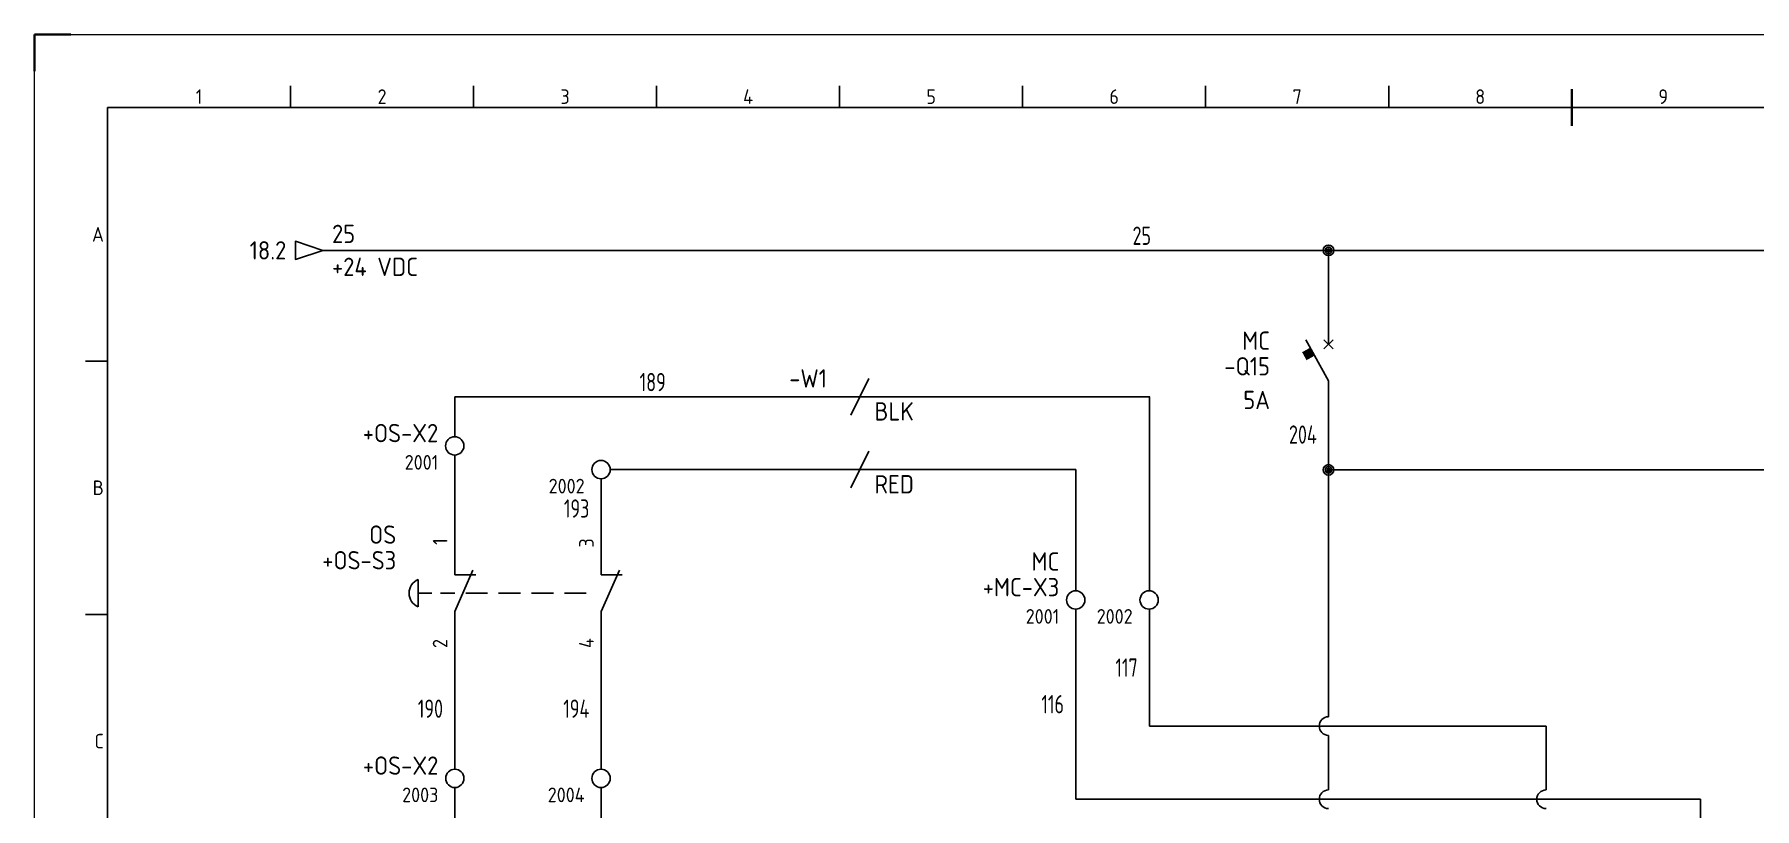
# Model space of a CAD drawing. Header units: millimetres. Extents: x 0 to 841, y 0 to 594.
# Drawn here: x 0 to 470.5, y 382.5 to 594 of the extents above; entities that cross this region are included whole.
import ezdxf
from ezdxf.enums import TextEntityAlignment as Align

# ---------------------------------------------------------------- set-up
doc = ezdxf.new("R2010")
doc.units = ezdxf.units.MM
doc.header["$LTSCALE"] = 12
doc.linetypes.add('DASHED', pattern=[0.75, 0.5, -0.25])
for name, color, linetype in [('AE_BOR', 1, 'Continuous'), ('BLU_1.0mm^2', 5, 'Continuous'), ('DESC', 150, 'Continuous'), ('GRY_1.5mm^2', 9, 'Continuous'), ('LINK', 9, 'DASHED'), ('LOC', 8, 'Continuous'), ('MISC', 7, 'Continuous'), ('RED_1.0mm^2', 1, 'Continuous'), ('SYMS', 7, 'Continuous'), ('TAGS', 150, 'Continuous'), ('TERMS', 123, 'Continuous'), ('WIRENO', 72, 'Continuous'), ('WIREREF_DEST', 52, 'Continuous'), ('XREF', 7, 'Continuous'), ('YEL_1.0mm^2', 2, 'Continuous')]:
    doc.layers.add(name, color=color, linetype=linetype)
doc.styles.add('WD_IEC', font='isocp2.shx', dxfattribs={"width": 0.9, "height": 4, "bigfont": 'gbcbig.shx'})

# ---------------------------------------------------------------- blocks, each defined once
blk = doc.blocks.new('gb_a1')
for q in [(20, 20), (821, 574)]:
    blk.add_line((20, 574), q)
at = {"layer": 'AE_BOR', "lineweight": 30}
for p, q in [((10, 594), (0, 594)), ((0, 594), (0, 584))]:
    blk.add_line(p, q, dxfattribs=at)
at = {"layer": 'AE_BOR', "color": 1, "lineweight": 15}
for p, q in [((0, 594), (841, 594)), ((0, 0), (0, 594))]:
    blk.add_line(p, q, dxfattribs=at)
at = {"layer": 'AE_BOR'}
for p, q in [((70.0625, 574), (70.0625, 580)), ((120.125, 574), (120.125, 580)), ((170.1875, 574), (170.1875, 580)), ((220.25, 574), (220.25, 580)), ((270.3125, 574), (270.3125, 580)), ((320.375, 574), (320.375, 580)), ((370.4375, 574), (370.4375, 580)), ((20, 504.75), (14, 504.75)), ((20, 435.5), (14, 435.5))]:
    blk.add_line(p, q, dxfattribs=at)
at = {"layer": 'AE_BOR', "color": 2, "lineweight": 30}
for p, q in [((420.5, 574), (420.5, 579)), ((420.5, 569), (420.5, 574))]:
    blk.add_line(p, q, dxfattribs=at)
at = {"layer": 'AE_BOR', "style": 'WD_IEC'}
for s, p in [('1', (45.03125, 575)), ('2', (95.09375, 575)), ('3', (145.15625, 575)), ('4', (195.21875, 575)), ('5', (245.28125, 575)), ('6', (295.34375, 575)), ('7', (345.40625, 575)), ('8', (395.46875, 575)), ('9', (445.53125, 575))]:
    blk.add_text(s, height=4, dxfattribs=at).set_placement(p, align=Align.CENTER)
for s, p in [('A', (19, 539.375)), ('B', (19, 470.125)), ('C', (19, 400.875))]:
    blk.add_text(s, height=4, dxfattribs=at).set_placement(p, align=Align.MIDDLE_RIGHT)
blk = doc.blocks.new('VPB22')
for p, q in [((0, 7.5), (0, 2.5)), ((0, -2.5), (2.5, 3.12)), ((0, 2.5), (2.87, 2.5)), ((0, -2.5), (0, -7.5))]:
    blk.add_line(p, q)
at = {"style": 'WD_IEC'}
for tag, p in [('INST', (-5.25, 7.75)), ('LOC', (-5.25, 4.25)), ('TAG2', (-5.25, 0.75)), ('XREF', (-5.25, -3.75)), ('DESC1', (-5.25, -7.6)), ('DESC2', (-5.25, -11.1)), ('DESC3', (-5.25, -14.6))]:
    blk.add_attdef(tag, text='', height=2.5, dxfattribs=at).set_placement(p, align=Align.RIGHT)
blk.add_attdef('TERM01', text='', height=2, rotation=90, dxfattribs=at).set_placement((-1, 7.5), align=Align.RIGHT)
at = {"style": 'WD_IEC', "flags": 1}
for tag, p, height in [('X2TERM01', (0, 7.5), 0.32), ('X4LINK', (-2, 0), 0.32), ('X1LINK', (1.11, 0), 0.32), ('CONTACT', (4, -3.5), 1), ('FAMILY', (4, -5), 1), ('X8TERM02', (0, -7.5), 0.32)]:
    blk.add_attdef(tag, p, '', height=height, dxfattribs=at)
at = {"style": 'WD_IEC'}
blk.add_attdef('TERM02', (-1, -7.5), '', height=2, rotation=90, dxfattribs=at)
blk = doc.blocks.new('HW02')
for p, q in [((-1.25, -2.5), (1.25, 2.5)), ((1.25, 0), (-1.25, 0))]:
    blk.add_line(p, q)
at = {"style": 'WD_IEC', "flags": 1}
for tag, height, p in [('INST', 2.5, (-4.5, 8.25)), ('LOC', 2.5, (-4.5, 4.75)), ('XREF', 2.7, (-4.5, -3.75)), ('DESC1', 2.5, (-4.5, -7.75)), ('DESC2', 2.5, (-4.5, -11.25)), ('DESC3', 2.5, (-4.5, -14.75))]:
    blk.add_attdef(tag, text='', height=height, dxfattribs=at).set_placement(p, align=Align.RIGHT)
at = {"style": 'WD_IEC'}
blk.add_attdef('TAG2', text='', height=2.5, dxfattribs=at).set_placement((-4.5, 1.25), align=Align.RIGHT)
at = {"style": 'WD_IEC', "flags": 1}
for tag, p, height in [('X4TERM01', (-1.25, 0), 0.36), ('X2LINK', (0, 1), 0.32), ('X1TERM01', (1.25, 0), 0.36), ('X8LINK', (0, -1), 0.32), ('FAMILY', (3.06, -11.76), 1)]:
    blk.add_attdef(tag, p, '', height=height, dxfattribs=at)
at = {"style": 'WD_IEC'}
blk.add_attdef('RATING1', text='', height=2.5, dxfattribs=at).set_placement((2, -2), align=Align.MIDDLE_LEFT)
blk = doc.blocks.new('VCB1')
for p, q in [((0, 7.5), (0, 2.5)), ((0, -2.5), (-3.12, 3.12)), ((0.62, 1.88), (-0.62, 3.12)), ((-0.62, 1.88), (0.62, 3.12)), ((0, -2.5), (0, -7.5))]:
    blk.add_line(p, q)
blk.add_solid([(-2.52, 2.03), (-3.61, 1.43), (-1.91, 0.94), (-3.01, 0.33)])
at = {"style": 'WD_IEC'}
for tag, p in [('INST', (-8, 5.25)), ('LOC', (-8, 1.75)), ('TAG1', (-8, -1.75)), ('RATING1', (-8, -6.35)), ('DESC1', (-8, -14.35)), ('DESC2', (-8, -17.85)), ('DESC3', (-8, -21.35))]:
    blk.add_attdef(tag, text='', height=2.5, dxfattribs=at).set_placement(p, align=Align.RIGHT)
blk.add_attdef('TERM01', text='', height=2, rotation=90, dxfattribs=at).set_placement((-1, 7.5), align=Align.RIGHT)
at = {"style": 'WD_IEC', "flags": 1}
for tag, p, height in [('X2TERM01', (0, 7.5), 0.32), ('MFG', (2.75, 6.5), 1.5), ('CAT', (2.75, 4), 1.5), ('X4LINK', (-2, 0), 0.32), ('X1LINK', (-0.5, 0), 0.32), ('X8TERM02', (0, -7.5), 0.32), ('ASSYCODE', (1, -9), 1), ('FAMILY', (1, -10.5), 1), ('CATDESC', (1, -12), 1), ('CONTACT', (1, -13.5), 1)]:
    blk.add_attdef(tag, p, '', height=height, dxfattribs=at)
at = {"style": 'WD_IEC'}
blk.add_attdef('TERM02', (-1, -7.5), '', height=2, rotation=90, dxfattribs=at)
at = {"lineweight": 15, "style": 'WD_IEC'}
blk.add_attdef('XREF', text='', height=2.5, dxfattribs=at).set_placement((-8, -10.35), align=Align.RIGHT)
blk = doc.blocks.new('VPB12M')
for p, q in [((0, 7.5), (0, 2.5)), ((0, -2.5), (2.5, 3.125)), ((0, 2.5), (2.8678, 2.5)), ((-5, 1.875), (-5, -1.875)), ((-5, 0), (-3.125, 0)), ((-1.94444, 0), (0, 0)), ((0, -2.5), (0, -7.5))]:
    blk.add_line(p, q)
blk.add_arc((-4.21875, 0), 2.03125, 112.6198649, 247.3801351)
at = {"style": 'WD_IEC'}
for tag, p in [('INST', (-8, 10.25)), ('LOC', (-8, 6.75)), ('TAG1', (-8, 3.25)), ('DESC1', (-8, -10.35)), ('DESC2', (-8, -13.85)), ('DESC3', (-8, -17.35))]:
    blk.add_attdef(tag, text='', height=2.5, dxfattribs=at).set_placement(p, align=Align.RIGHT)
blk.add_attdef('TERM01', text='', height=2, rotation=90, dxfattribs=at).set_placement((-1, 7.5), align=Align.RIGHT)
at = {"style": 'WD_IEC', "flags": 1}
for tag, p, height in [('X2TERM01', (0, 7.5), 0.32), ('CONTACT', (0.5, 4.5), 1), ('X1LINK', (1.5, 0), 0.32), ('ASSYCODE', (1, -4), 1), ('FAMILY', (1, -5.5), 1), ('CATDESC', (1, -7), 1), ('X8TERM02', (0, -7.5), 0.32)]:
    blk.add_attdef(tag, p, '', height=height, dxfattribs=at)
at = {"style": 'WD_IEC', "flags": 9}
for tag, p in [('MFG', (-8.5, -0.25)), ('CAT', (-8.5, -2.75))]:
    blk.add_attdef(tag, text='', height=1.5, dxfattribs=at).set_placement(p, align=Align.RIGHT)
at = {"style": 'WD_IEC'}
blk.add_attdef('TERM02', (-1, -7.5), '', height=2, rotation=90, dxfattribs=at)
at = {"lineweight": 15, "style": 'WD_IEC'}
blk.add_attdef('XREF', text='', height=2.5, dxfattribs=at).set_placement((-8, -6.35), align=Align.RIGHT)
blk = doc.blocks.new('HW01')
for p, q in [((-1.25, -2.5), (1.25, 2.5)), ((1.25, 0), (-1.25, 0))]:
    blk.add_line(p, q)
at = {"style": 'WD_IEC', "flags": 1}
for tag, height, p in [('INST', 2.5, (-4.5, 8.25)), ('LOC', 2.5, (-4.5, 4.75)), ('XREF', 2.7, (-4.5, -3.75)), ('DESC1', 2.5, (-4.5, -7.75)), ('DESC2', 2.5, (-4.5, -11.25)), ('DESC3', 2.5, (-4.5, -14.75))]:
    blk.add_attdef(tag, text='', height=height, dxfattribs=at).set_placement(p, align=Align.RIGHT)
at = {"style": 'WD_IEC'}
blk.add_attdef('TAG1', text='', height=2.5, dxfattribs=at).set_placement((-4.5, 1.25), align=Align.RIGHT)
at = {"style": 'WD_IEC', "flags": 1}
for tag, p, height in [('X4TERM01', (-1.25, 0), 0.36), ('X2LINK', (0, 1), 0.32), ('X1TERM01', (1.25, 0), 0.36), ('X8LINK', (0, -1), 0.32), ('MFG', (3.06, -7.26), 1), ('ASSYCODE', (3.06, -10.26), 1), ('CAT', (3.06, -8.76), 1), ('FAMILY', (3.06, -11.76), 1), ('CATDESC', (3.06, -13.26), 1)]:
    blk.add_attdef(tag, p, '', height=height, dxfattribs=at)
at = {"style": 'WD_IEC'}
blk.add_attdef('RATING1', text='', height=2.5, dxfattribs=at).set_placement((2, -2), align=Align.MIDDLE_LEFT)
blk = doc.blocks.new('HA1D3')
blk.add_lwpolyline([(0, 0), (-3.75, -1.25), (-3.75, 1.25)], close=True)
at = {"style": 'WD_IEC', "flags": 1}
blk.add_attdef('SIGCODE', text='', height=1, dxfattribs=at).set_placement((-2.5, 1.8), align=Align.RIGHT)
at = {"style": 'WD_IEC'}
for tag, p, height, flags in [('WIRENO', (1.25, 1), 2.5, 8), ('X1TERM01', (0, 0), 0.32, 1)]:
    blk.add_attdef(tag, p, '', height=height, dxfattribs=dict(at, flags=flags))
blk.add_attdef('XREF', text='', height=2.5, dxfattribs=at).set_placement((-5, 0), align=Align.MIDDLE_RIGHT)
blk.add_attdef('DESC1', text='', height=2.5, dxfattribs=at).set_placement((1.25, -1), align=Align.TOP_LEFT)
blk = doc.blocks.new('VT0002')
blk.add_circle((0, 0), 1.25)
at = {"style": 'WD_IEC'}
for tag, p in [('INST', (-2.25, 7.5)), ('LOC', (-2.25, 4))]:
    blk.add_attdef(tag, text='', height=2.5, dxfattribs=at).set_placement(p, align=Align.RIGHT)
at = {"style": 'WD_IEC', "flags": 1}
for tag, p, height in [('ASSYCODE', (2.75, 10.75), 1), ('CATDESC', (2.75, 9.25), 1), ('MFG', (2.75, 7.25), 1.5), ('CAT', (2.75, 4.75), 1.5), ('X2PIN01', (0, 2.25), 0.4), ('X4TERM01', (-1.25, 0), 0.32), ('X4PIN01', (-1.25, 1), 0.4), ('X4TERMDESC01', (-1.25, 0.5), 0.4), ('X2TERM01', (0, 1.25), 0.32), ('X2TERMDESC01', (0, 1.75), 0.4), ('X8PIN01', (0, -0.25), 0.4), ('X1TERM01', (1.25, 0), 0.32), ('X1PIN01', (1.25, 1), 0.4), ('X1TERMDESC01', (1.25, 0.5), 0.4), ('X8TERM01', (0, -1.25), 0.32), ('X8TERMDESC01', (0, -0.75), 0.4), ('LINKTERM', (0, -2), 0.4), ('STRIPSEQ', (0, -3), 0.4)]:
    blk.add_attdef(tag, p, '', height=height, dxfattribs=at)
at = {"style": 'WD_IEC', "flags": 8}
for tag, height, p in [('TAGSTRIP', 2.5, (-2.25, 0.5)), ('TERM01', 2, (-2.25, -3.25))]:
    blk.add_attdef(tag, text='', height=height, dxfattribs=at).set_placement(p, align=Align.RIGHT)
blk = doc.blocks.new('WD_WNH')
at = {"linetype": 'Continuous', "style": 'WD_IEC', "width": 0.8}
blk.add_attdef('WIRENO', text='', height=2.5, dxfattribs=at).set_placement((0, 0.75), align=Align.CENTER)
at = {"style": 'WD_IEC', "flags": 1}
for tag, p in [('W08USER', (0, 0.375)), ('W04USER', (0, 0.875)), ('W05USER', (0, 0.75)), ('W09USER', (0, 0.25)), ('W03USER', (0, 1)), ('W06USER', (0, 0.625)), ('W07USER', (0, 0.5)), ('W02USER', (0, 1.125)), ('W01USER', (0, 1.25)), ('W10USER', (0, 0.125))]:
    blk.add_attdef(tag, text='', height=0.08, dxfattribs=at).set_placement(p, align=Align.CENTER)
blk = doc.blocks.new('WD_WNV')
at = {"linetype": 'Continuous', "style": 'WD_IEC', "width": 0.8}
blk.add_attdef('WIRENO', text='', height=2.5, dxfattribs=at).set_placement((-1.6, 0), align=Align.MIDDLE_RIGHT)
at = {"style": 'WD_IEC', "flags": 1}
for tag, p in [('W08USER', (-1, 0.375)), ('W04USER', (-1, 0.875)), ('W05USER', (-1, 0.75)), ('W09USER', (-1, 0.25)), ('W03USER', (-1, 1)), ('W06USER', (-1, 0.625)), ('W07USER', (-1, 0.5)), ('W02USER', (-1, 1.125)), ('W01USER', (-1, 1.25)), ('W10USER', (-1, 0.125))]:
    blk.add_attdef(tag, text='', height=0.08, dxfattribs=at).set_placement(p, align=Align.CENTER)
blk = doc.blocks.new('wddot')
for radius in [0.72, 0.449, 0.223]:
    blk.add_circle((0, 0), radius)
blk = doc.blocks.new('VT1002')
blk.add_circle((0, 0), 1.25)
at = {"style": 'WD_IEC'}
for tag, p in [('INST', (-2.25, 7.5)), ('LOC', (-2.25, 4))]:
    blk.add_attdef(tag, text='', height=2.5, dxfattribs=at).set_placement(p, align=Align.RIGHT)
at = {"style": 'WD_IEC', "flags": 1}
for tag, p, height in [('ASSYCODE', (2.75, 10.75), 1), ('CATDESC', (2.75, 9.25), 1), ('MFG', (2.75, 7.25), 1.5), ('CAT', (2.75, 4.75), 1.5), ('X2PIN01', (0, 2.25), 0.4), ('X4TERM01', (-1.25, 0), 0.32), ('X4PIN01', (-1.25, 1), 0.4), ('X4TERMDESC01', (-1.25, 0.5), 0.4), ('X2TERM01', (0, 1.25), 0.32), ('X2TERMDESC01', (0, 1.75), 0.4), ('X8PIN01', (0, -0.25), 0.4), ('X1TERM01', (1.25, 0), 0.32), ('X1PIN01', (1.25, 1), 0.4), ('X1TERMDESC01', (1.25, 0.5), 0.4), ('X8TERM01', (0, -1.25), 0.32), ('X8TERMDESC01', (0, -0.75), 0.4), ('LINKTERM', (0, -2), 0.4), ('STRIPSEQ', (0, -3), 0.4)]:
    blk.add_attdef(tag, p, '', height=height, dxfattribs=at)
at = {"style": 'WD_IEC', "flags": 8}
for tag, height, p in [('TAGSTRIP', 2.5, (-2.25, 0.5)), ('TERM01', 2, (-2.25, -3.25))]:
    blk.add_attdef(tag, text='', height=height, dxfattribs=at).set_placement(p, align=Align.RIGHT)

msp = doc.modelspace()

# ---------------------------------------------------------------- linework, layer by layer
at = {"layer": 'BLU_1.0mm^2'}
for p, q in [((78.91, 535), (754.18, 535)), ((353.98, 519.32), (353.98, 535)), ((114.97, 479.07), (114.97, 456.32)), ((155, 456.32), (155, 472.58)), ((114.97, 426.32), (115, 393.2)), ((155, 393.2), (155, 426.32)), ((115, 365.32), (115, 388.2)), ((155, 365.32), (155, 388.2))]:
    msp.add_line(p, q, dxfattribs=at)
at = {"layer": 'GRY_1.5mm^2'}
for p, q in [((353.98, 407.54), (353.98, 489.32)), ((411.71, 475), (353.98, 475)), ((411.71, 475), (754.21, 475)), ((284.84, 436.97), (284.84, 385)), ((305, 405), (305, 436.97)), ((413.48, 405), (305, 405)), ((413.48, 387.54), (413.48, 405)), ((353.98, 387.54), (353.98, 402.46)), ((284.84, 385), (455.73, 385)), ((455.73, 327.74), (455.73, 385))]:
    msp.add_line(p, q, dxfattribs=at)
for centre in [(353.98, 405), (353.98, 385), (413.48, 385)]:
    msp.add_arc(centre, 2.54, 90, 270, dxfattribs=at)
at = {"layer": 'LINK'}
msp.add_lwpolyline([(117.97, 441.32), (151, 441.32)], dxfattribs=at)
at = {"layer": 'RED_1.0mm^2'}
for p, q in [((223.28, 475.08), (157.5, 475.08)), ((284.84, 475.08), (228.28, 475.08)), ((284.84, 475.08), (284.84, 441.97))]:
    msp.add_line(p, q, dxfattribs=at)
at = {"layer": 'YEL_1.0mm^2'}
for p, q in [((114.97, 495), (114.97, 484.07)), ((223.28, 495), (114.97, 495)), ((305.1, 495), (228.28, 495)), ((305, 441.97), (305, 495))]:
    msp.add_line(p, q, dxfattribs=at)

# ---------------------------------------------------------------- block references
msp.add_blockref('gb_a1', (0, 0))
at = {"layer": 'SYMS'}
ref = msp.add_blockref('HA1D3', (78.91, 535), dxfattribs=dict(at, xscale=2, yscale=2, zscale=2))
ref.add_attrib('WIRENO', '25', (81.41, 537), dxfattribs={"layer": 'WIREREF_DEST', "height": 5, "style": 'WD_IEC', "flags": 8})
ref.add_attrib('DESC1', '+24 VDC', dxfattribs={"layer": 'DESC', "height": 5, "style": 'WD_IEC'}).set_placement((81.41, 533), align=Align.TOP_LEFT)
ref.add_attrib('XREF', '18.2', dxfattribs={"layer": 'XREF', "height": 5, "style": 'WD_IEC'}).set_placement((68.91, 535), align=Align.MIDDLE_RIGHT)
at = {"layer": 'SYMS', "xscale": 2, "yscale": 2, "zscale": 2}
for p in [(353.98, 535), (353.98, 475)]:
    msp.add_blockref('wddot', p, dxfattribs=at)
at = {"layer": 'SYMS'}
ref = msp.add_blockref('VCB1', (353.98, 504.32), dxfattribs=dict(at, xscale=2, yscale=2, zscale=2))
ref.add_attrib('TAG1', '-Q15', dxfattribs={"layer": 'TAGS', "height": 5, "style": 'WD_IEC'}).set_placement((337.98, 500.82), align=Align.RIGHT)
ref.add_attrib('LOC', 'MC', dxfattribs={"layer": 'LOC', "height": 5, "style": 'WD_IEC'}).set_placement((337.98, 507.82), align=Align.RIGHT)
ref.add_attrib('RATING1', '5A', dxfattribs={"layer": 'MISC', "height": 5, "style": 'WD_IEC'}).set_placement((337.98, 491.62), align=Align.RIGHT)
ref = msp.add_blockref('HW01', (225.78, 495), dxfattribs=dict(at, xscale=2, yscale=2, zscale=2))
ref.add_attrib('TAG1', '-W1', dxfattribs={"layer": 'TAGS', "height": 5, "style": 'WD_IEC'}).set_placement((216.78, 497.5), align=Align.RIGHT)
ref.add_attrib('RATING1', 'BLK', dxfattribs={"layer": 'MISC', "height": 5, "style": 'WD_IEC'}).set_placement((229.78, 491), align=Align.MIDDLE_LEFT)
ref = msp.add_blockref('VT0002', (114.97, 481.57), dxfattribs=dict(at, xscale=2, yscale=2, zscale=2))
ref.add_attrib('TAGSTRIP', '+OS-X2', dxfattribs={"layer": 'TAGS', "height": 5, "style": 'WD_IEC', "flags": 8}).set_placement((110.47, 482.57), align=Align.RIGHT)
ref.add_attrib('TERM01', '2001', dxfattribs={"layer": 'TERMS', "height": 4, "style": 'WD_IEC', "flags": 8}).set_placement((110.47, 475.07), align=Align.RIGHT)
ref = msp.add_blockref('HW02', (225.78, 475.08), dxfattribs=dict(at, xscale=2, yscale=2, zscale=2))
ref.add_attrib('RATING1', 'RED', dxfattribs={"layer": 'MISC', "height": 5, "style": 'WD_IEC'}).set_placement((229.78, 471.08), align=Align.MIDDLE_LEFT)
ref = msp.add_blockref('VT0002', (155, 475.08), dxfattribs=dict(at, xscale=2, yscale=2, zscale=2))
ref.add_attrib('TERM01', '2002', dxfattribs={"layer": 'TERMS', "height": 4, "style": 'WD_IEC', "flags": 8}).set_placement((150.5, 468.58), align=Align.RIGHT)
ref = msp.add_blockref('VPB12M', (114.97, 441.32), dxfattribs=dict(at, xscale=2, yscale=2, zscale=2))
ref.add_attrib('TAG1', '+OS-S3', dxfattribs={"layer": 'TAGS', "height": 5, "style": 'WD_IEC'}).set_placement((98.97, 447.82), align=Align.RIGHT)
ref.add_attrib('LOC', 'OS', dxfattribs={"layer": 'LOC', "height": 5, "style": 'WD_IEC'}).set_placement((98.97, 454.82), align=Align.RIGHT)
ref.add_attrib('TERM01', '1', dxfattribs={"layer": 'TERMS', "height": 4, "rotation": 90, "style": 'WD_IEC'}).set_placement((112.97, 456.32), align=Align.RIGHT)
ref.add_attrib('TERM02', '2', (112.97, 426.32), dxfattribs={"layer": 'TERMS', "height": 4, "rotation": 90, "style": 'WD_IEC'})
ref = msp.add_blockref('VPB22', (155, 441.32), dxfattribs=dict(at, xscale=2, yscale=2, zscale=2))
ref.add_attrib('TERM01', '3', dxfattribs={"layer": 'TERMS', "height": 4, "rotation": 90, "style": 'WD_IEC'}).set_placement((153, 456.32), align=Align.RIGHT)
ref.add_attrib('TERM02', '4', (153, 426.32), dxfattribs={"layer": 'TERMS', "height": 4, "rotation": 90, "style": 'WD_IEC'})
ref = msp.add_blockref('VT1002', (284.84, 439.47), dxfattribs=dict(at, xscale=2, yscale=2, zscale=2))
ref.add_attrib('TAGSTRIP', '+MC-X3', dxfattribs={"layer": 'TAGS', "height": 5, "style": 'WD_IEC', "flags": 8}).set_placement((280.34, 440.47), align=Align.RIGHT)
ref.add_attrib('LOC', 'MC', dxfattribs={"layer": 'LOC', "height": 5, "style": 'WD_IEC'}).set_placement((280.34, 447.47), align=Align.RIGHT)
ref.add_attrib('TERM01', '2001', dxfattribs={"layer": 'TERMS', "height": 4, "style": 'WD_IEC', "flags": 8}).set_placement((280.34, 432.97), align=Align.RIGHT)
ref = msp.add_blockref('VT1002', (304.91, 439.47), dxfattribs=dict(at, xscale=2, yscale=2, zscale=2))
ref.add_attrib('TERM01', '2002', dxfattribs={"layer": 'TERMS', "height": 4, "style": 'WD_IEC', "flags": 8}).set_placement((300.41, 432.97), align=Align.RIGHT)
ref = msp.add_blockref('VT0002', (115, 390.7), dxfattribs=dict(at, xscale=2, yscale=2, zscale=2))
ref.add_attrib('TAGSTRIP', '+OS-X2', dxfattribs={"layer": 'TAGS', "height": 5, "style": 'WD_IEC', "flags": 8}).set_placement((110.5, 391.7), align=Align.RIGHT)
ref.add_attrib('TERM01', '2003', dxfattribs={"layer": 'TERMS', "height": 4, "style": 'WD_IEC', "flags": 8}).set_placement((110.5, 384.2), align=Align.RIGHT)
ref = msp.add_blockref('VT0002', (155, 390.7), dxfattribs=dict(at, xscale=2, yscale=2, zscale=2))
ref.add_attrib('TERM01', '2004', dxfattribs={"layer": 'TERMS', "height": 4, "style": 'WD_IEC', "flags": 8}).set_placement((150.5, 384.2), align=Align.RIGHT)
at = {"layer": 'WIRENO'}
ref = msp.add_blockref('WD_WNH', (302.91, 535), dxfattribs=dict(at, xscale=2, yscale=2, zscale=2))
ref.add_attrib('WIRENO', '25', dxfattribs={"linetype": 'Continuous', "height": 5, "style": 'WD_IEC', "width": 0.8}).set_placement((302.91, 536.5), align=Align.CENTER)
ref = msp.add_blockref('WD_WNH', (169.12, 495), dxfattribs=dict(at, xscale=2, yscale=2, zscale=2))
ref.add_attrib('WIRENO', '189', dxfattribs={"linetype": 'Continuous', "height": 5, "style": 'WD_IEC', "width": 0.8}).set_placement((169.12, 496.5), align=Align.CENTER)
ref = msp.add_blockref('WD_WNV', (353.98, 484.66), dxfattribs=dict(at, xscale=2, yscale=2, zscale=2))
ref.add_attrib('WIRENO', '204', dxfattribs={"linetype": 'Continuous', "height": 5, "style": 'WD_IEC', "width": 0.8}).set_placement((350.78, 484.66), align=Align.MIDDLE_RIGHT)
ref = msp.add_blockref('WD_WNV', (155, 464.45), dxfattribs=dict(at, xscale=2, yscale=2, zscale=2))
ref.add_attrib('WIRENO', '193', dxfattribs={"linetype": 'Continuous', "height": 5, "style": 'WD_IEC', "width": 0.8}).set_placement((151.8, 464.45), align=Align.MIDDLE_RIGHT)
ref = msp.add_blockref('WD_WNV', (305, 420.98), dxfattribs=dict(at, xscale=2, yscale=2, zscale=2))
ref.add_attrib('WIRENO', '117', dxfattribs={"linetype": 'Continuous', "height": 5, "style": 'WD_IEC', "width": 0.8}).set_placement((301.8, 420.98), align=Align.MIDDLE_RIGHT)
ref = msp.add_blockref('WD_WNV', (114.98, 409.76), dxfattribs=dict(at, xscale=2, yscale=2, zscale=2))
ref.add_attrib('WIRENO', '190', dxfattribs={"linetype": 'Continuous', "height": 5, "style": 'WD_IEC', "width": 0.8}).set_placement((111.78, 409.76), align=Align.MIDDLE_RIGHT)
ref = msp.add_blockref('WD_WNV', (155, 409.76), dxfattribs=dict(at, xscale=2, yscale=2, zscale=2))
ref.add_attrib('WIRENO', '194', dxfattribs={"linetype": 'Continuous', "height": 5, "style": 'WD_IEC', "width": 0.8}).set_placement((151.8, 409.76), align=Align.MIDDLE_RIGHT)
ref = msp.add_blockref('WD_WNV', (284.84, 410.98), dxfattribs=dict(at, xscale=2, yscale=2, zscale=2))
ref.add_attrib('WIRENO', '116', dxfattribs={"linetype": 'Continuous', "height": 5, "style": 'WD_IEC', "width": 0.8}).set_placement((281.64, 410.98), align=Align.MIDDLE_RIGHT)

doc.saveas('drawing.dxf')
